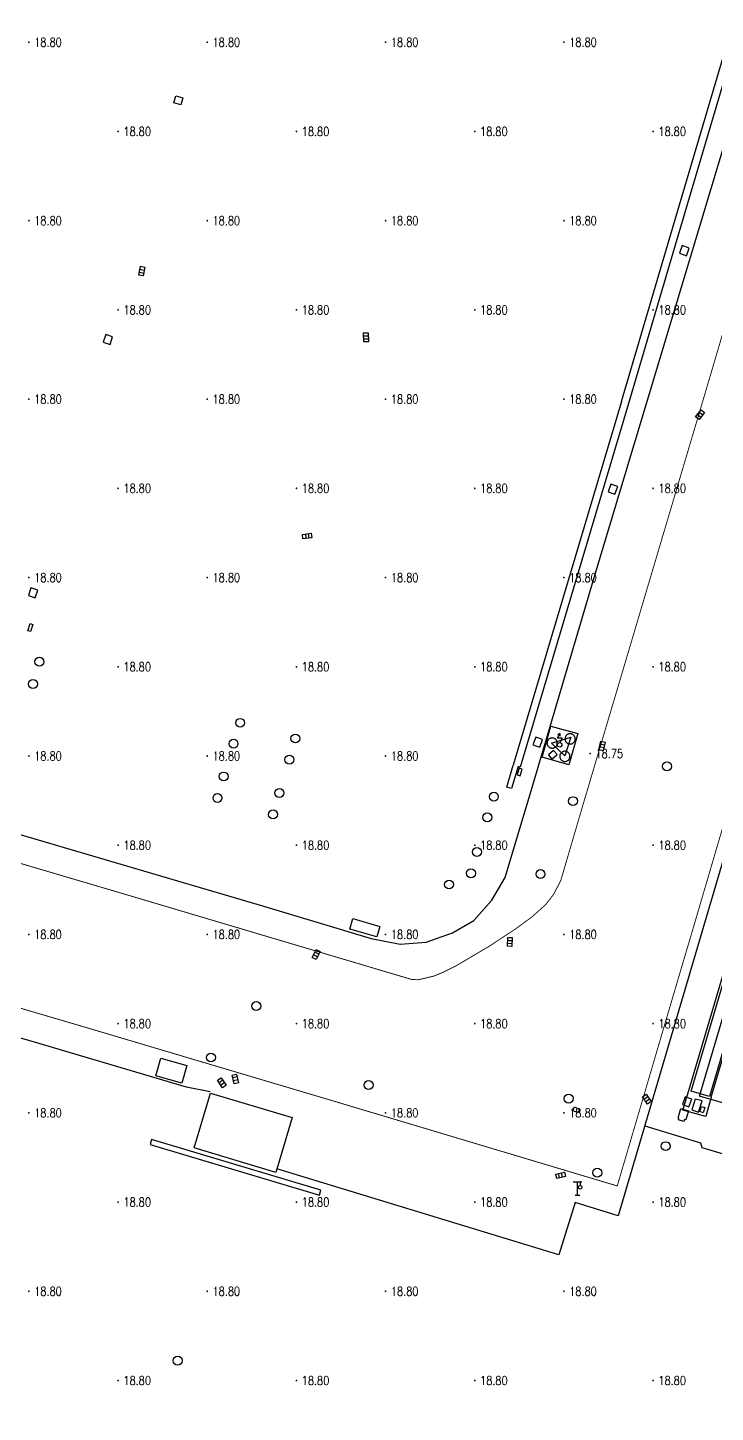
# Model space of a CAD drawing. Extents: x 404846 to 408477, y 3390929 to 3392894.
# Drawn here: x 405241.2 to 405318.3, y 3391930.8 to 3392086 of the extents above; entities that cross this region are included whole.
import ezdxf
from ezdxf.enums import TextEntityAlignment as Align

# ---------------------------------------------------------------- set-up
doc = ezdxf.new("R2010")
doc.units = 0
doc.header["$LTSCALE"] = 0.5
doc.header["$PDSIZE"] = 0.2
doc.layers.get('0').update_dxf_attribs({"linetype": 'CONTINUOUS'})
for name, color, linetype in [('3221', 6, 'CONTINUOUS'), ('DLDW', 11, 'CONTINUOUS'), ('DLSS', 4, 'CONTINUOUS'), ('DMTZ', 3, 'CONTINUOUS'), ('FZTZ', 7, 'CONTINUOUS'), ('GCD', 1, 'CONTINUOUS'), ('GXYZ', 2, 'CONTINUOUS'), ('JMD', 6, 'CONTINUOUS'), ('SXSS', 5, 'CONTINUOUS'), ('ZBTZ', 3, 'CONTINUOUS')]:
    doc.layers.add(name, color=color, linetype=linetype)
doc.styles.add('HZ', font='rs.shx', dxfattribs={"width": 0.8, "bigfont": 'hztxt.shx'})
doc.linetypes.add('10422', pattern='A,0.75,[150,AAA.SHX,S=0.5,R=0,X=0,Y=0.5],1.5,[177,AAA.SHX,S=1,R=0,X=0,Y=0.4],0.75', length=3)
doc.linetypes.add('1161', pattern='A,0,[149,AAA.SHX,S=0.15,R=0,X=0,Y=0],-1.6', length=1.6)
doc.linetypes.add('444', pattern='A,4.5,[145,AAA.SHX,S=1,R=0,X=0,Y=1],4.5,-0.5,[146,AAA.SHX,S=1,R=0,X=0,Y=0],-0.5', length=10)

# ---------------------------------------------------------------- blocks, each defined once
blk = doc.blocks.new('gc063')
for p, q in [((-1, 3), (1, 3)), ((-0.5, 0), (0.5, 0)), ((0, 0), (0, 3)), ((0.6, 3), (0.6, 2.2))]:
    blk.add_line(p, q)
blk.add_circle((0.6, 1.8), 0.4)
blk.add_point((0.6, 3))
blk.add_point((0.6, 3))
blk = doc.blocks.new('GC200')
at = {"linetype": 'Continuous', "const_width": 0.2, "flags": 128}
blk.add_lwpolyline([(-0.1, 0, 1), (0.1, 0, 1)], format="xyb", close=True, dxfattribs=at)
blk = doc.blocks.new('gc188')
blk.add_circle((0, 0), 1)
blk = doc.blocks.new('gc041')
for p, q in [((-1, 0.5), (1, 0.5)), ((-1, -0.5), (-1, 0.5)), ((-0.33, 0.5), (-0.33, -0.5)), ((0.33, 0.5), (0.33, -0.5)), ((1, 0.5), (1, -0.5)), ((1, -0.5), (-1, -0.5))]:
    blk.add_line(p, q)
blk = doc.blocks.new('gc132')
at = {"linetype": 'Continuous'}
for points in [[(0, 2.5), (-0.58, 1.5)], [(0.58, 1.5), (-0.58, 1.5)], [(0, 2.5), (-0.52, 2.2)], [(0, 2.5), (0, 1.9)], [(0.58, 1.5), (0, 0.5)]]:
    blk.add_lwpolyline(points, dxfattribs=at)
blk.add_circle((0, 0), 0.5, dxfattribs=at)

msp = doc.modelspace()

# ---------------------------------------------------------------- linework, layer by layer
at = {"layer": '3221', "color": 6}
msp.add_polyline3d([(405372.043, 3392044.461, 18.904), (405366.383, 3392025.288, 18.808), (405358.01, 3391996.95, 18.808), (405346.368, 3391957.714, 18.799), (405316.566, 3391966.254, 18.613), (405328.286, 3392005.751, 18.808), (405336.653, 3392034.068, 18.808), (405342.311, 3392053.238, 18.904)], dxfattribs=at)
at = {"layer": 'DLDW', "linetype": 'Continuous', "elevation": 19.202, "flags": 128}
msp.add_lwpolyline([(405299.966, 3392005.827), (405302.146, 3392006.498), (405301.47, 3392004.387), (405299.966, 3392005.827)], close=True, dxfattribs=at)
at = {"layer": 'DLSS', "linetype": 'Continuous', "const_width": 0.1, "flags": 128}
for points, elevation in [([(405316.868, 3392043.942), (405330.285, 3392089.333), (405350.004, 3392155.928), (405359.321, 3392187.178), (405365.089, 3392206.575)], 18.792), ([(405316.868, 3392043.942), (405303.594, 3391999.231), (405301.001, 3391990.404), (405300.194, 3391988.852), (405299.285, 3391987.696), (405297.86, 3391986.41), (405295.974, 3391985.019), (405293.071, 3391983.109), (405289.448, 3391980.964), (405287.907, 3391980.178), (405286.785, 3391979.714), (405285.041, 3391979.296), (405284.263, 3391979.338), (405280.111, 3391980.57)], 18.687), ([(405331.968, 3392039.459), (405318.701, 3391994.77), (405315.683, 3391984.495), (405314.092, 3391979.13)], 18.729), ([(405251.935, 3391988.939), (405222.345, 3391997.669), (405219.53, 3391998.451)], 18.72), ([(405251.935, 3391988.939), (405280.111, 3391980.57)], 18.591), ([(405247.505, 3391974.025), (405219.331, 3391982.307)], 18.708), ([(405275.681, 3391965.656), (405307.341, 3391956.188), (405314.092, 3391979.13)], 18.72), ([(405247.505, 3391974.025), (405275.681, 3391965.656)], 18.591)]:
    msp.add_lwpolyline(points, dxfattribs=dict(at, elevation=elevation))
at = {"layer": 'DMTZ', "linetype": '10422', "elevation": 18.96, "flags": 128}
msp.add_lwpolyline([(405301.921, 3392003.39), (405298.929, 3392004.24), (405299.894, 3392007.722), (405302.931, 3392006.882), (405301.921, 3392003.39)], close=True, dxfattribs=at)
at = {"layer": 'FZTZ', "linetype": 'Continuous', "flags": 128}
for points, elevation in [([(405258.391, 3392077.35), (405257.607, 3392077.587), (405257.849, 3392078.386), (405258.633, 3392078.149), (405258.391, 3392077.35)], 19.36), ([(405314.318, 3392060.726), (405315.091, 3392060.446), (405315.402, 3392061.302), (405314.628, 3392061.583), (405314.318, 3392060.726)], 19.052), ([(405250.74, 3392051.366), (405249.968, 3392051.62), (405249.684, 3392050.758), (405250.456, 3392050.503), (405250.74, 3392051.366)], 19.438), ([(405306.31, 3392034.004), (405307.084, 3392033.724), (405307.394, 3392034.58), (405306.621, 3392034.861), (405306.31, 3392034.004)], 18.966), ([(405242.35, 3392022.98), (405241.578, 3392023.234), (405241.294, 3392022.372), (405242.066, 3392022.117), (405242.35, 3392022.98)], 19.172), ([(405241.786, 3392019.128), (405241.539, 3392018.329), (405241.242, 3392018.42), (405241.489, 3392019.22), (405241.786, 3392019.128)], 20.027), ([(405297.891, 3392005.641), (405298.664, 3392005.36), (405298.975, 3392006.217), (405298.201, 3392006.497), (405297.891, 3392005.641)], 18.931), ([(405300.434, 3392005.412), (405300.469, 3392005.448), (405300.5, 3392005.487), (405300.528, 3392005.528), (405300.552, 3392005.572), (405300.572, 3392005.618), (405300.588, 3392005.665), (405300.6, 3392005.713), (405300.607, 3392005.763), (405300.611, 3392005.813), (405300.61, 3392005.862), (405300.604, 3392005.912), (405300.594, 3392005.961), (405300.58, 3392006.009), (405300.562, 3392006.055), (405300.54, 3392006.1), (405300.514, 3392006.143), (405300.485, 3392006.183), (405300.452, 3392006.22), (405300.416, 3392006.255), (405300.377, 3392006.286), (405300.336, 3392006.314), (405300.292, 3392006.338), (405300.246, 3392006.358), (405300.199, 3392006.374), (405300.151, 3392006.386), (405300.101, 3392006.393), (405300.052, 3392006.396), (405300.002, 3392006.395), (405299.952, 3392006.39), (405299.903, 3392006.38), (405299.855, 3392006.366), (405299.809, 3392006.348), (405299.764, 3392006.326), (405299.722, 3392006.3), (405299.681, 3392006.271), (405299.644, 3392006.238), (405299.609, 3392006.202), (405299.578, 3392006.163), (405299.551, 3392006.122), (405299.527, 3392006.078), (405299.506, 3392006.032), (405299.49, 3392005.985), (405299.479, 3392005.937), (405299.471, 3392005.887), (405299.468, 3392005.838), (405299.469, 3392005.788), (405299.474, 3392005.738), (405299.484, 3392005.689), (405299.498, 3392005.641), (405299.516, 3392005.595), (405299.538, 3392005.55), (405299.564, 3392005.507), (405299.593, 3392005.467), (405299.626, 3392005.43), (405299.662, 3392005.395), (405299.701, 3392005.364), (405299.743, 3392005.336), (405299.786, 3392005.312), (405299.832, 3392005.292), (405299.879, 3392005.276), (405299.928, 3392005.264), (405299.977, 3392005.257), (405300.027, 3392005.254), (405300.077, 3392005.255), (405300.126, 3392005.26), (405300.175, 3392005.27), (405300.223, 3392005.284), (405300.269, 3392005.302), (405300.314, 3392005.324), (405300.357, 3392005.35), (405300.397, 3392005.379), (405300.434, 3392005.412)], 19.289), ([(405302.449, 3392005.881), (405302.484, 3392005.917), (405302.515, 3392005.956), (405302.543, 3392005.997), (405302.567, 3392006.041), (405302.587, 3392006.086), (405302.603, 3392006.134), (405302.615, 3392006.182), (405302.622, 3392006.231), (405302.626, 3392006.281), (405302.625, 3392006.331), (405302.619, 3392006.381), (405302.609, 3392006.429), (405302.595, 3392006.477), (405302.577, 3392006.524), (405302.555, 3392006.569), (405302.529, 3392006.611), (405302.5, 3392006.651), (405302.467, 3392006.689), (405302.431, 3392006.723), (405302.392, 3392006.755), (405302.351, 3392006.782), (405302.307, 3392006.806), (405302.261, 3392006.826), (405302.214, 3392006.842), (405302.166, 3392006.854), (405302.116, 3392006.862), (405302.067, 3392006.865), (405302.017, 3392006.864), (405301.967, 3392006.859), (405301.918, 3392006.849), (405301.87, 3392006.835), (405301.824, 3392006.817), (405301.779, 3392006.795), (405301.737, 3392006.769), (405301.696, 3392006.739), (405301.659, 3392006.707), (405301.624, 3392006.671), (405301.593, 3392006.632), (405301.565, 3392006.59), (405301.541, 3392006.547), (405301.521, 3392006.501), (405301.505, 3392006.454), (405301.494, 3392006.405), (405301.486, 3392006.356), (405301.483, 3392006.306), (405301.484, 3392006.256), (405301.489, 3392006.207), (405301.499, 3392006.158), (405301.513, 3392006.11), (405301.531, 3392006.064), (405301.553, 3392006.019), (405301.579, 3392005.976), (405301.608, 3392005.936), (405301.641, 3392005.898), (405301.677, 3392005.864), (405301.716, 3392005.833), (405301.758, 3392005.805), (405301.801, 3392005.781), (405301.847, 3392005.761), (405301.894, 3392005.745), (405301.943, 3392005.733), (405301.992, 3392005.725), (405302.042, 3392005.722), (405302.091, 3392005.723), (405302.141, 3392005.729), (405302.19, 3392005.738), (405302.238, 3392005.752), (405302.284, 3392005.77), (405302.329, 3392005.793), (405302.372, 3392005.818), (405302.412, 3392005.848), (405302.449, 3392005.881)], 19.289), ([(405300.208, 3392005.008), (405299.621, 3392004.501), (405300.021, 3392004.038), (405300.608, 3392004.544), (405300.208, 3392005.008)], 20.872), ([(405301.86, 3392003.923), (405301.894, 3392003.959), (405301.925, 3392003.998), (405301.953, 3392004.039), (405301.977, 3392004.083), (405301.997, 3392004.129), (405302.013, 3392004.176), (405302.025, 3392004.224), (405302.033, 3392004.274), (405302.036, 3392004.324), (405302.035, 3392004.373), (405302.029, 3392004.423), (405302.02, 3392004.472), (405302.006, 3392004.52), (405301.988, 3392004.566), (405301.965, 3392004.611), (405301.94, 3392004.654), (405301.91, 3392004.694), (405301.877, 3392004.731), (405301.841, 3392004.766), (405301.802, 3392004.797), (405301.761, 3392004.825), (405301.717, 3392004.849), (405301.672, 3392004.869), (405301.624, 3392004.885), (405301.576, 3392004.897), (405301.527, 3392004.904), (405301.477, 3392004.908), (405301.427, 3392004.906), (405301.377, 3392004.901), (405301.329, 3392004.891), (405301.281, 3392004.877), (405301.234, 3392004.859), (405301.189, 3392004.837), (405301.147, 3392004.811), (405301.107, 3392004.782), (405301.069, 3392004.749), (405301.035, 3392004.713), (405301.003, 3392004.674), (405300.976, 3392004.633), (405300.952, 3392004.589), (405300.932, 3392004.543), (405300.916, 3392004.496), (405300.904, 3392004.448), (405300.896, 3392004.398), (405300.893, 3392004.349), (405300.894, 3392004.299), (405300.899, 3392004.249), (405300.909, 3392004.2), (405300.923, 3392004.152), (405300.941, 3392004.106), (405300.963, 3392004.061), (405300.989, 3392004.019), (405301.019, 3392003.978), (405301.051, 3392003.941), (405301.087, 3392003.906), (405301.126, 3392003.875), (405301.168, 3392003.847), (405301.211, 3392003.823), (405301.257, 3392003.803), (405301.304, 3392003.787), (405301.353, 3392003.775), (405301.402, 3392003.768), (405301.452, 3392003.765), (405301.502, 3392003.766), (405301.551, 3392003.771), (405301.6, 3392003.781), (405301.648, 3392003.795), (405301.694, 3392003.813), (405301.739, 3392003.835), (405301.782, 3392003.861), (405301.822, 3392003.89), (405301.86, 3392003.923)], 19.289), ([(405296.349, 3392003.016), (405296.126, 3392002.26), (405296.443, 3392002.154), (405296.664, 3392002.904), (405296.349, 3392003.016)], 19.629), ([(405314.96, 3391966.176), (405314.65, 3391965.303), (405315.378, 3391965.045), (405315.687, 3391965.917), (405314.96, 3391966.176)], 19.433), ([(405302.558, 3391965.042), (405303.115, 3391964.77), (405302.922, 3391964.374), (405302.365, 3391964.646), (405302.558, 3391965.042)], 20.107), ([(405314.455, 3391964.857), (405315.34, 3391964.603), (405315.051, 3391963.593), (405314.868, 3391963.646), (405314.8, 3391963.409), (405314.198, 3391963.581), (405314.263, 3391963.807), (405314.162, 3391963.836), (405314.455, 3391964.857)], 20.11), ([(405317.17, 3391964.988), (405316.99, 3391964.397), (405316.592, 3391964.518), (405316.772, 3391965.109), (405317.17, 3391964.988)], 19.835)]:
    msp.add_lwpolyline(points, close=True, dxfattribs=dict(at, elevation=elevation))
at = {"layer": 'JMD', "linetype": '444', "flags": 128}
for points, elevation in [([(405288.872, 3391984.564), (405291.273, 3391985.94), (405293.282, 3391988.211), (405294.769, 3391990.774), (405297.86, 3392001.106), (405304.863, 3392024.765), (405319.384, 3392072.957), (405356.18, 3392197.561)], 21.625), ([(405331.403, 3392034.514), (405324.509, 3392010.602), (405307.438, 3391952.824), (405302.633, 3391954.343), (405300.797, 3391948.468), (405269.161, 3391958.115)], 20.765), ([(405222.028, 3392000.952), (405267.541, 3391987.578), (405279.726, 3391983.931), (405282.997, 3391983.3), (405285.918, 3391983.513), (405288.872, 3391984.564)], 21.156), ([(405261.681, 3391966.719), (405259.022, 3391967.242), (405241.997, 3391972.312), (405235.376, 3391974.202), (405228.971, 3391976.188), (405222.513, 3391978.059), (405218.505, 3391978.943), (405215.507, 3391979.263), (405212.437, 3391979.059), (405209.554, 3391978.313), (405206.919, 3391976.755), (405204.417, 3391974.739), (405202.47, 3391972.243), (405200.318, 3391966.895), (405195.715, 3391951.42), (405194.314, 3391946.757), (405191.15, 3391937.003), (405193.5, 3391935.56)], 20.909)]:
    msp.add_lwpolyline(points, dxfattribs=dict(at, elevation=elevation))
at = {"layer": 'JMD', "linetype": 'Continuous', "flags": 128}
for points, elevation in [([(405280.363, 3391984.094), (405277.356, 3391984.973), (405277.698, 3391986.145), (405280.706, 3391985.266), (405280.363, 3391984.094)], 21.364), ([(405256.165, 3391970.525), (405259.067, 3391969.682), (405258.491, 3391967.697), (405255.589, 3391968.54), (405256.165, 3391970.525)], 21.828), ([(405261.73, 3391966.603), (405270.885, 3391963.852), (405269.035, 3391957.696), (405259.881, 3391960.446), (405261.73, 3391966.603)], 24.328)]:
    msp.add_lwpolyline(points, close=True, dxfattribs=dict(at, elevation=elevation))
at = {"layer": 'SXSS', "linetype": 'Continuous', "flags": 128}
for points, elevation in [([(405352.38, 3392191.722), (405338.849, 3392146.181), (405329.622, 3392115.07), (405323.735, 3392095.128), (405313.827, 3392061.623), (405308.59, 3392043.887)], 18.902), ([(405307.804, 3392044.119), (405313.042, 3392061.855), (405322.949, 3392095.361)], 19.155), ([(405308.59, 3392043.887), (405296.434, 3392003.126), (405296.216, 3392003.192), (405295.488, 3392000.721), (405294.956, 3392000.877), (405295.684, 3392003.349)], 18.907), ([(405307.804, 3392044.119), (405295.684, 3392003.349)], 18.957)]:
    msp.add_lwpolyline(points, dxfattribs=dict(at, elevation=elevation))
at = {"layer": 'SXSS', "linetype": 'Continuous', "elevation": 19.092, "flags": 128}
msp.add_lwpolyline([(405254.958, 3391960.841), (405273.949, 3391955.168), (405274.11, 3391955.709), (405255.119, 3391961.382), (405254.958, 3391960.841)], close=True, dxfattribs=at)
at = {"layer": 'ZBTZ', "linetype": '1161', "flags": 128}
for points, elevation in [([(405315.363, 3391966.892), (405327.006, 3392006.13), (405335.373, 3392034.446), (405341.031, 3392053.615)], 18.805), ([(405343.339, 3392052.934), (405337.681, 3392033.765), (405329.314, 3392005.447), (405317.671, 3391966.209), (405315.617, 3391966.816), (405327.26, 3392006.055), (405335.627, 3392034.371), (405341.285, 3392053.54)], 18.8), ([(405317.882, 3391966.146), (405329.525, 3392005.384), (405337.892, 3392033.702), (405343.55, 3392052.872)], 18.779), ([(405317.882, 3391966.146), (405317.262, 3391963.959), (405314.714, 3391964.696), (405315.363, 3391966.892)], 18.627), ([(405310.418, 3391962.911), (405316.671, 3391961.022), (405316.828, 3391960.513), (405374.212, 3391943.488), (405429.284, 3391927.132)], 18.549)]:
    msp.add_lwpolyline(points, dxfattribs=dict(at, elevation=elevation))
at = {"layer": 'ZBTZ', "linetype": '1161', "elevation": 18.627, "flags": 128}
msp.add_lwpolyline([(405316.081, 3391965.931), (405315.7, 3391964.71), (405316.459, 3391964.444), (405316.857, 3391965.717), (405316.081, 3391965.931)], close=True, dxfattribs=at)

# ---------------------------------------------------------------- block references
at = {"layer": 'DLDW', "linetype": 'Continuous', "xscale": 0.5, "yscale": 0.5}
msp.add_blockref('gc132', (405300.887, 3392005.635), dxfattribs=at)
at = {"layer": 'DLSS', "linetype": 'Continuous', "xscale": 0.5, "yscale": 0.5}
msp.add_blockref('gc063', (405302.882, 3391955.14, 18.901), dxfattribs=at)
at = {"layer": 'GCD', "linetype": 'Continuous'}
ref = msp.add_blockref('GC200', (405241.358, 3392084.379, 18.8), dxfattribs=dict(at, xscale=0.5, yscale=0.5, zscale=0.5))
ref.add_attrib('height', '18.80', dxfattribs={"linetype": 'Continuous', "height": 1, "style": 'HZ', "width": 0.8}).set_placement((405241.958, 3392084.379, 18.8), align=Align.MIDDLE_LEFT)
ref = msp.add_blockref('GC200', (405261.358, 3392084.379, 18.8), dxfattribs=dict(at, xscale=0.5, yscale=0.5, zscale=0.5))
ref.add_attrib('height', '18.80', dxfattribs={"linetype": 'Continuous', "height": 1, "style": 'HZ', "width": 0.8}).set_placement((405261.958, 3392084.379, 18.8), align=Align.MIDDLE_LEFT)
ref = msp.add_blockref('GC200', (405281.358, 3392084.379, 18.8), dxfattribs=dict(at, xscale=0.5, yscale=0.5, zscale=0.5))
ref.add_attrib('height', '18.80', dxfattribs={"linetype": 'Continuous', "height": 1, "style": 'HZ', "width": 0.8}).set_placement((405281.958, 3392084.379, 18.8), align=Align.MIDDLE_LEFT)
ref = msp.add_blockref('GC200', (405301.358, 3392084.379, 18.8), dxfattribs=dict(at, xscale=0.5, yscale=0.5, zscale=0.5))
ref.add_attrib('height', '18.80', dxfattribs={"linetype": 'Continuous', "height": 1, "style": 'HZ', "width": 0.8}).set_placement((405301.958, 3392084.379, 18.8), align=Align.MIDDLE_LEFT)
ref = msp.add_blockref('GC200', (405251.358, 3392074.379, 18.8), dxfattribs=dict(at, xscale=0.5, yscale=0.5, zscale=0.5))
ref.add_attrib('height', '18.80', dxfattribs={"linetype": 'Continuous', "height": 1, "style": 'HZ', "width": 0.8}).set_placement((405251.958, 3392074.379, 18.8), align=Align.MIDDLE_LEFT)
ref = msp.add_blockref('GC200', (405271.358, 3392074.379, 18.8), dxfattribs=dict(at, xscale=0.5, yscale=0.5, zscale=0.5))
ref.add_attrib('height', '18.80', dxfattribs={"linetype": 'Continuous', "height": 1, "style": 'HZ', "width": 0.8}).set_placement((405271.958, 3392074.379, 18.8), align=Align.MIDDLE_LEFT)
ref = msp.add_blockref('GC200', (405291.358, 3392074.379, 18.8), dxfattribs=dict(at, xscale=0.5, yscale=0.5, zscale=0.5))
ref.add_attrib('height', '18.80', dxfattribs={"linetype": 'Continuous', "height": 1, "style": 'HZ', "width": 0.8}).set_placement((405291.958, 3392074.379, 18.8), align=Align.MIDDLE_LEFT)
ref = msp.add_blockref('GC200', (405311.358, 3392074.379, 18.8), dxfattribs=dict(at, xscale=0.5, yscale=0.5, zscale=0.5))
ref.add_attrib('height', '18.80', dxfattribs={"linetype": 'Continuous', "height": 1, "style": 'HZ', "width": 0.8}).set_placement((405311.958, 3392074.379, 18.8), align=Align.MIDDLE_LEFT)
ref = msp.add_blockref('GC200', (405241.358, 3392064.379, 18.8), dxfattribs=dict(at, xscale=0.5, yscale=0.5, zscale=0.5))
ref.add_attrib('height', '18.80', dxfattribs={"linetype": 'Continuous', "height": 1, "style": 'HZ', "width": 0.8}).set_placement((405241.958, 3392064.379, 18.8), align=Align.MIDDLE_LEFT)
ref = msp.add_blockref('GC200', (405261.358, 3392064.379, 18.8), dxfattribs=dict(at, xscale=0.5, yscale=0.5, zscale=0.5))
ref.add_attrib('height', '18.80', dxfattribs={"linetype": 'Continuous', "height": 1, "style": 'HZ', "width": 0.8}).set_placement((405261.958, 3392064.379, 18.8), align=Align.MIDDLE_LEFT)
ref = msp.add_blockref('GC200', (405281.358, 3392064.379, 18.8), dxfattribs=dict(at, xscale=0.5, yscale=0.5, zscale=0.5))
ref.add_attrib('height', '18.80', dxfattribs={"linetype": 'Continuous', "height": 1, "style": 'HZ', "width": 0.8}).set_placement((405281.958, 3392064.379, 18.8), align=Align.MIDDLE_LEFT)
ref = msp.add_blockref('GC200', (405301.358, 3392064.379, 18.8), dxfattribs=dict(at, xscale=0.5, yscale=0.5, zscale=0.5))
ref.add_attrib('height', '18.80', dxfattribs={"linetype": 'Continuous', "height": 1, "style": 'HZ', "width": 0.8}).set_placement((405301.958, 3392064.379, 18.8), align=Align.MIDDLE_LEFT)
ref = msp.add_blockref('GC200', (405251.358, 3392054.379, 18.8), dxfattribs=dict(at, xscale=0.5, yscale=0.5, zscale=0.5))
ref.add_attrib('height', '18.80', dxfattribs={"linetype": 'Continuous', "height": 1, "style": 'HZ', "width": 0.8}).set_placement((405251.958, 3392054.379, 18.8), align=Align.MIDDLE_LEFT)
ref = msp.add_blockref('GC200', (405271.358, 3392054.379, 18.8), dxfattribs=dict(at, xscale=0.5, yscale=0.5, zscale=0.5))
ref.add_attrib('height', '18.80', dxfattribs={"linetype": 'Continuous', "height": 1, "style": 'HZ', "width": 0.8}).set_placement((405271.958, 3392054.379, 18.8), align=Align.MIDDLE_LEFT)
ref = msp.add_blockref('GC200', (405291.358, 3392054.379, 18.8), dxfattribs=dict(at, xscale=0.5, yscale=0.5, zscale=0.5))
ref.add_attrib('height', '18.80', dxfattribs={"linetype": 'Continuous', "height": 1, "style": 'HZ', "width": 0.8}).set_placement((405291.958, 3392054.379, 18.8), align=Align.MIDDLE_LEFT)
ref = msp.add_blockref('GC200', (405311.358, 3392054.379, 18.8), dxfattribs=dict(at, xscale=0.5, yscale=0.5, zscale=0.5))
ref.add_attrib('height', '18.80', dxfattribs={"linetype": 'Continuous', "height": 1, "style": 'HZ', "width": 0.8}).set_placement((405311.958, 3392054.379, 18.8), align=Align.MIDDLE_LEFT)
ref = msp.add_blockref('GC200', (405241.358, 3392044.379, 18.8), dxfattribs=dict(at, xscale=0.5, yscale=0.5, zscale=0.5))
ref.add_attrib('height', '18.80', dxfattribs={"linetype": 'Continuous', "height": 1, "style": 'HZ', "width": 0.8}).set_placement((405241.958, 3392044.379, 18.8), align=Align.MIDDLE_LEFT)
ref = msp.add_blockref('GC200', (405261.358, 3392044.379, 18.8), dxfattribs=dict(at, xscale=0.5, yscale=0.5, zscale=0.5))
ref.add_attrib('height', '18.80', dxfattribs={"linetype": 'Continuous', "height": 1, "style": 'HZ', "width": 0.8}).set_placement((405261.958, 3392044.379, 18.8), align=Align.MIDDLE_LEFT)
ref = msp.add_blockref('GC200', (405281.358, 3392044.379, 18.8), dxfattribs=dict(at, xscale=0.5, yscale=0.5, zscale=0.5))
ref.add_attrib('height', '18.80', dxfattribs={"linetype": 'Continuous', "height": 1, "style": 'HZ', "width": 0.8}).set_placement((405281.958, 3392044.379, 18.8), align=Align.MIDDLE_LEFT)
ref = msp.add_blockref('GC200', (405301.358, 3392044.379, 18.8), dxfattribs=dict(at, xscale=0.5, yscale=0.5, zscale=0.5))
ref.add_attrib('height', '18.80', dxfattribs={"linetype": 'Continuous', "height": 1, "style": 'HZ', "width": 0.8}).set_placement((405301.958, 3392044.379, 18.8), align=Align.MIDDLE_LEFT)
ref = msp.add_blockref('GC200', (405251.358, 3392034.379, 18.8), dxfattribs=dict(at, xscale=0.5, yscale=0.5, zscale=0.5))
ref.add_attrib('height', '18.80', dxfattribs={"linetype": 'Continuous', "height": 1, "style": 'HZ', "width": 0.8}).set_placement((405251.958, 3392034.379, 18.8), align=Align.MIDDLE_LEFT)
ref = msp.add_blockref('GC200', (405271.358, 3392034.379, 18.8), dxfattribs=dict(at, xscale=0.5, yscale=0.5, zscale=0.5))
ref.add_attrib('height', '18.80', dxfattribs={"linetype": 'Continuous', "height": 1, "style": 'HZ', "width": 0.8}).set_placement((405271.958, 3392034.379, 18.8), align=Align.MIDDLE_LEFT)
ref = msp.add_blockref('GC200', (405291.358, 3392034.379, 18.8), dxfattribs=dict(at, xscale=0.5, yscale=0.5, zscale=0.5))
ref.add_attrib('height', '18.80', dxfattribs={"linetype": 'Continuous', "height": 1, "style": 'HZ', "width": 0.8}).set_placement((405291.958, 3392034.379, 18.8), align=Align.MIDDLE_LEFT)
ref = msp.add_blockref('GC200', (405311.358, 3392034.379, 18.8), dxfattribs=dict(at, xscale=0.5, yscale=0.5, zscale=0.5))
ref.add_attrib('height', '18.80', dxfattribs={"linetype": 'Continuous', "height": 1, "style": 'HZ', "width": 0.8}).set_placement((405311.958, 3392034.379, 18.8), align=Align.MIDDLE_LEFT)
ref = msp.add_blockref('GC200', (405241.358, 3392024.379, 18.8), dxfattribs=dict(at, xscale=0.5, yscale=0.5, zscale=0.5))
ref.add_attrib('height', '18.80', dxfattribs={"linetype": 'Continuous', "height": 1, "style": 'HZ', "width": 0.8}).set_placement((405241.958, 3392024.379, 18.8), align=Align.MIDDLE_LEFT)
ref = msp.add_blockref('GC200', (405261.358, 3392024.379, 18.8), dxfattribs=dict(at, xscale=0.5, yscale=0.5, zscale=0.5))
ref.add_attrib('height', '18.80', dxfattribs={"linetype": 'Continuous', "height": 1, "style": 'HZ', "width": 0.8}).set_placement((405261.958, 3392024.379, 18.8), align=Align.MIDDLE_LEFT)
ref = msp.add_blockref('GC200', (405281.358, 3392024.379, 18.8), dxfattribs=dict(at, xscale=0.5, yscale=0.5, zscale=0.5))
ref.add_attrib('height', '18.80', dxfattribs={"linetype": 'Continuous', "height": 1, "style": 'HZ', "width": 0.8}).set_placement((405281.958, 3392024.379, 18.8), align=Align.MIDDLE_LEFT)
ref = msp.add_blockref('GC200', (405301.358, 3392024.379, 18.8), dxfattribs=dict(at, xscale=0.5, yscale=0.5, zscale=0.5))
ref.add_attrib('height', '18.80', dxfattribs={"linetype": 'Continuous', "height": 1, "style": 'HZ', "width": 0.8}).set_placement((405301.958, 3392024.379, 18.8), align=Align.MIDDLE_LEFT)
ref = msp.add_blockref('GC200', (405251.358, 3392014.379, 18.8), dxfattribs=dict(at, xscale=0.5, yscale=0.5, zscale=0.5))
ref.add_attrib('height', '18.80', dxfattribs={"linetype": 'Continuous', "height": 1, "style": 'HZ', "width": 0.8}).set_placement((405251.958, 3392014.379, 18.8), align=Align.MIDDLE_LEFT)
ref = msp.add_blockref('GC200', (405271.358, 3392014.379, 18.8), dxfattribs=dict(at, xscale=0.5, yscale=0.5, zscale=0.5))
ref.add_attrib('height', '18.80', dxfattribs={"linetype": 'Continuous', "height": 1, "style": 'HZ', "width": 0.8}).set_placement((405271.958, 3392014.379, 18.8), align=Align.MIDDLE_LEFT)
ref = msp.add_blockref('GC200', (405291.358, 3392014.379, 18.8), dxfattribs=dict(at, xscale=0.5, yscale=0.5, zscale=0.5))
ref.add_attrib('height', '18.80', dxfattribs={"linetype": 'Continuous', "height": 1, "style": 'HZ', "width": 0.8}).set_placement((405291.958, 3392014.379, 18.8), align=Align.MIDDLE_LEFT)
ref = msp.add_blockref('GC200', (405311.358, 3392014.379, 18.8), dxfattribs=dict(at, xscale=0.5, yscale=0.5, zscale=0.5))
ref.add_attrib('height', '18.80', dxfattribs={"linetype": 'Continuous', "height": 1, "style": 'HZ', "width": 0.8}).set_placement((405311.958, 3392014.379, 18.8), align=Align.MIDDLE_LEFT)
ref = msp.add_blockref('GC200', (405241.358, 3392004.379, 18.8), dxfattribs=dict(at, xscale=0.5, yscale=0.5, zscale=0.5))
ref.add_attrib('height', '18.80', dxfattribs={"linetype": 'Continuous', "height": 1, "style": 'HZ', "width": 0.8}).set_placement((405241.958, 3392004.379, 18.8), align=Align.MIDDLE_LEFT)
ref = msp.add_blockref('GC200', (405261.358, 3392004.379, 18.8), dxfattribs=dict(at, xscale=0.5, yscale=0.5, zscale=0.5))
ref.add_attrib('height', '18.80', dxfattribs={"linetype": 'Continuous', "height": 1, "style": 'HZ', "width": 0.8}).set_placement((405261.958, 3392004.379, 18.8), align=Align.MIDDLE_LEFT)
ref = msp.add_blockref('GC200', (405281.358, 3392004.379, 18.8), dxfattribs=dict(at, xscale=0.5, yscale=0.5, zscale=0.5))
ref.add_attrib('height', '18.80', dxfattribs={"linetype": 'Continuous', "height": 1, "style": 'HZ', "width": 0.8}).set_placement((405281.958, 3392004.379, 18.8), align=Align.MIDDLE_LEFT)
ref = msp.add_blockref('GC200', (405304.309, 3392004.653, 18.747), dxfattribs=dict(at, xscale=0.5, yscale=0.5, zscale=0.5))
ref.add_attrib('height', '18.75', dxfattribs={"linetype": 'Continuous', "height": 1, "style": 'HZ', "width": 0.8}).set_placement((405304.909, 3392004.653, 18.747), align=Align.MIDDLE_LEFT)
ref = msp.add_blockref('GC200', (405251.358, 3391994.379, 18.8), dxfattribs=dict(at, xscale=0.5, yscale=0.5, zscale=0.5))
ref.add_attrib('height', '18.80', dxfattribs={"linetype": 'Continuous', "height": 1, "style": 'HZ', "width": 0.8}).set_placement((405251.958, 3391994.379, 18.8), align=Align.MIDDLE_LEFT)
ref = msp.add_blockref('GC200', (405271.358, 3391994.379, 18.8), dxfattribs=dict(at, xscale=0.5, yscale=0.5, zscale=0.5))
ref.add_attrib('height', '18.80', dxfattribs={"linetype": 'Continuous', "height": 1, "style": 'HZ', "width": 0.8}).set_placement((405271.958, 3391994.379, 18.8), align=Align.MIDDLE_LEFT)
ref = msp.add_blockref('GC200', (405291.358, 3391994.379, 18.8), dxfattribs=dict(at, xscale=0.5, yscale=0.5, zscale=0.5))
ref.add_attrib('height', '18.80', dxfattribs={"linetype": 'Continuous', "height": 1, "style": 'HZ', "width": 0.8}).set_placement((405291.958, 3391994.379, 18.8), align=Align.MIDDLE_LEFT)
ref = msp.add_blockref('GC200', (405311.358, 3391994.379, 18.8), dxfattribs=dict(at, xscale=0.5, yscale=0.5, zscale=0.5))
ref.add_attrib('height', '18.80', dxfattribs={"linetype": 'Continuous', "height": 1, "style": 'HZ', "width": 0.8}).set_placement((405311.958, 3391994.379, 18.8), align=Align.MIDDLE_LEFT)
ref = msp.add_blockref('GC200', (405241.358, 3391984.379, 18.8), dxfattribs=dict(at, xscale=0.5, yscale=0.5, zscale=0.5))
ref.add_attrib('height', '18.80', dxfattribs={"linetype": 'Continuous', "height": 1, "style": 'HZ', "width": 0.8}).set_placement((405241.958, 3391984.379, 18.8), align=Align.MIDDLE_LEFT)
ref = msp.add_blockref('GC200', (405261.358, 3391984.379, 18.8), dxfattribs=dict(at, xscale=0.5, yscale=0.5, zscale=0.5))
ref.add_attrib('height', '18.80', dxfattribs={"linetype": 'Continuous', "height": 1, "style": 'HZ', "width": 0.8}).set_placement((405261.958, 3391984.379, 18.8), align=Align.MIDDLE_LEFT)
ref = msp.add_blockref('GC200', (405281.358, 3391984.379, 18.8), dxfattribs=dict(at, xscale=0.5, yscale=0.5, zscale=0.5))
ref.add_attrib('height', '18.80', dxfattribs={"linetype": 'Continuous', "height": 1, "style": 'HZ', "width": 0.8}).set_placement((405281.958, 3391984.379, 18.8), align=Align.MIDDLE_LEFT)
ref = msp.add_blockref('GC200', (405301.358, 3391984.379, 18.8), dxfattribs=dict(at, xscale=0.5, yscale=0.5, zscale=0.5))
ref.add_attrib('height', '18.80', dxfattribs={"linetype": 'Continuous', "height": 1, "style": 'HZ', "width": 0.8}).set_placement((405301.958, 3391984.379, 18.8), align=Align.MIDDLE_LEFT)
ref = msp.add_blockref('GC200', (405251.358, 3391974.379, 18.8), dxfattribs=dict(at, xscale=0.5, yscale=0.5, zscale=0.5))
ref.add_attrib('height', '18.80', dxfattribs={"linetype": 'Continuous', "height": 1, "style": 'HZ', "width": 0.8}).set_placement((405251.958, 3391974.379, 18.8), align=Align.MIDDLE_LEFT)
ref = msp.add_blockref('GC200', (405271.358, 3391974.379, 18.8), dxfattribs=dict(at, xscale=0.5, yscale=0.5, zscale=0.5))
ref.add_attrib('height', '18.80', dxfattribs={"linetype": 'Continuous', "height": 1, "style": 'HZ', "width": 0.8}).set_placement((405271.958, 3391974.379, 18.8), align=Align.MIDDLE_LEFT)
ref = msp.add_blockref('GC200', (405291.358, 3391974.379, 18.8), dxfattribs=dict(at, xscale=0.5, yscale=0.5, zscale=0.5))
ref.add_attrib('height', '18.80', dxfattribs={"linetype": 'Continuous', "height": 1, "style": 'HZ', "width": 0.8}).set_placement((405291.958, 3391974.379, 18.8), align=Align.MIDDLE_LEFT)
ref = msp.add_blockref('GC200', (405311.358, 3391974.379, 18.8), dxfattribs=dict(at, xscale=0.5, yscale=0.5, zscale=0.5))
ref.add_attrib('height', '18.80', dxfattribs={"linetype": 'Continuous', "height": 1, "style": 'HZ', "width": 0.8}).set_placement((405311.958, 3391974.379, 18.8), align=Align.MIDDLE_LEFT)
ref = msp.add_blockref('GC200', (405241.358, 3391964.379, 18.8), dxfattribs=dict(at, xscale=0.5, yscale=0.5, zscale=0.5))
ref.add_attrib('height', '18.80', dxfattribs={"linetype": 'Continuous', "height": 1, "style": 'HZ', "width": 0.8}).set_placement((405241.958, 3391964.379, 18.8), align=Align.MIDDLE_LEFT)
ref = msp.add_blockref('GC200', (405281.358, 3391964.379, 18.8), dxfattribs=dict(at, xscale=0.5, yscale=0.5, zscale=0.5))
ref.add_attrib('height', '18.80', dxfattribs={"linetype": 'Continuous', "height": 1, "style": 'HZ', "width": 0.8}).set_placement((405281.958, 3391964.379, 18.8), align=Align.MIDDLE_LEFT)
ref = msp.add_blockref('GC200', (405301.358, 3391964.379, 18.8), dxfattribs=dict(at, xscale=0.5, yscale=0.5, zscale=0.5))
ref.add_attrib('height', '18.80', dxfattribs={"linetype": 'Continuous', "height": 1, "style": 'HZ', "width": 0.8}).set_placement((405301.958, 3391964.379, 18.8), align=Align.MIDDLE_LEFT)
ref = msp.add_blockref('GC200', (405251.358, 3391954.379, 18.8), dxfattribs=dict(at, xscale=0.5, yscale=0.5, zscale=0.5))
ref.add_attrib('height', '18.80', dxfattribs={"linetype": 'Continuous', "height": 1, "style": 'HZ', "width": 0.8}).set_placement((405251.958, 3391954.379, 18.8), align=Align.MIDDLE_LEFT)
ref = msp.add_blockref('GC200', (405271.358, 3391954.379, 18.8), dxfattribs=dict(at, xscale=0.5, yscale=0.5, zscale=0.5))
ref.add_attrib('height', '18.80', dxfattribs={"linetype": 'Continuous', "height": 1, "style": 'HZ', "width": 0.8}).set_placement((405271.958, 3391954.379, 18.8), align=Align.MIDDLE_LEFT)
ref = msp.add_blockref('GC200', (405291.358, 3391954.379, 18.8), dxfattribs=dict(at, xscale=0.5, yscale=0.5, zscale=0.5))
ref.add_attrib('height', '18.80', dxfattribs={"linetype": 'Continuous', "height": 1, "style": 'HZ', "width": 0.8}).set_placement((405291.958, 3391954.379, 18.8), align=Align.MIDDLE_LEFT)
ref = msp.add_blockref('GC200', (405311.358, 3391954.379, 18.8), dxfattribs=dict(at, xscale=0.5, yscale=0.5, zscale=0.5))
ref.add_attrib('height', '18.80', dxfattribs={"linetype": 'Continuous', "height": 1, "style": 'HZ', "width": 0.8}).set_placement((405311.958, 3391954.379, 18.8), align=Align.MIDDLE_LEFT)
ref = msp.add_blockref('GC200', (405241.358, 3391944.379, 18.8), dxfattribs=dict(at, xscale=0.5, yscale=0.5, zscale=0.5))
ref.add_attrib('height', '18.80', dxfattribs={"linetype": 'Continuous', "height": 1, "style": 'HZ', "width": 0.8}).set_placement((405241.958, 3391944.379, 18.8), align=Align.MIDDLE_LEFT)
ref = msp.add_blockref('GC200', (405261.358, 3391944.379, 18.8), dxfattribs=dict(at, xscale=0.5, yscale=0.5, zscale=0.5))
ref.add_attrib('height', '18.80', dxfattribs={"linetype": 'Continuous', "height": 1, "style": 'HZ', "width": 0.8}).set_placement((405261.958, 3391944.379, 18.8), align=Align.MIDDLE_LEFT)
ref = msp.add_blockref('GC200', (405281.358, 3391944.379, 18.8), dxfattribs=dict(at, xscale=0.5, yscale=0.5, zscale=0.5))
ref.add_attrib('height', '18.80', dxfattribs={"linetype": 'Continuous', "height": 1, "style": 'HZ', "width": 0.8}).set_placement((405281.958, 3391944.379, 18.8), align=Align.MIDDLE_LEFT)
ref = msp.add_blockref('GC200', (405301.358, 3391944.379, 18.8), dxfattribs=dict(at, xscale=0.5, yscale=0.5, zscale=0.5))
ref.add_attrib('height', '18.80', dxfattribs={"linetype": 'Continuous', "height": 1, "style": 'HZ', "width": 0.8}).set_placement((405301.958, 3391944.379, 18.8), align=Align.MIDDLE_LEFT)
ref = msp.add_blockref('GC200', (405251.358, 3391934.379, 18.8), dxfattribs=dict(at, xscale=0.5, yscale=0.5, zscale=0.5))
ref.add_attrib('height', '18.80', dxfattribs={"linetype": 'Continuous', "height": 1, "style": 'HZ', "width": 0.8}).set_placement((405251.958, 3391934.379, 18.8), align=Align.MIDDLE_LEFT)
ref = msp.add_blockref('GC200', (405271.358, 3391934.379, 18.8), dxfattribs=dict(at, xscale=0.5, yscale=0.5, zscale=0.5))
ref.add_attrib('height', '18.80', dxfattribs={"linetype": 'Continuous', "height": 1, "style": 'HZ', "width": 0.8}).set_placement((405271.958, 3391934.379, 18.8), align=Align.MIDDLE_LEFT)
ref = msp.add_blockref('GC200', (405291.358, 3391934.379, 18.8), dxfattribs=dict(at, xscale=0.5, yscale=0.5, zscale=0.5))
ref.add_attrib('height', '18.80', dxfattribs={"linetype": 'Continuous', "height": 1, "style": 'HZ', "width": 0.8}).set_placement((405291.958, 3391934.379, 18.8), align=Align.MIDDLE_LEFT)
ref = msp.add_blockref('GC200', (405311.358, 3391934.379, 18.8), dxfattribs=dict(at, xscale=0.5, yscale=0.5, zscale=0.5))
ref.add_attrib('height', '18.80', dxfattribs={"linetype": 'Continuous', "height": 1, "style": 'HZ', "width": 0.8}).set_placement((405311.958, 3391934.379, 18.8), align=Align.MIDDLE_LEFT)
at = {"layer": 'GXYZ', "linetype": 'Continuous', "xscale": 0.5, "yscale": 0.5}
for p, rotation in [((405254.019, 3392058.723, 19.46), 79.02331877388804), ((405279.162, 3392051.3, 19.298), 91.9000426620326), ((405316.635, 3392042.632, 18.752), 50.96962145108421), ((405272.558, 3392029.03, 19.279), 7.460890162047066), ((405305.63, 3392005.496, 18.592), 256.7974848243194), ((405295.292, 3391983.542, 18.592), 88.58348431021984), ((405273.572, 3391982.132, 18.847), 244.1369390579706), ((405263.004, 3391967.752, 18.942), 303.9537328696276), ((405264.519, 3391968.185, 18.948), 282.6397028907633), ((405310.656, 3391965.909, 18.881), 304.0092071431), ((405300.985, 3391957.384, 18.926), 193.3728784093782)]:
    msp.add_blockref('gc041', p, dxfattribs=dict(at, rotation=rotation))
for p in [(405242.538, 3392014.939, 18.994), (405241.814, 3392012.455, 18.994), (405265.051, 3392008.097, 18.994), (405271.245, 3392006.339, 18.951), (405264.305, 3392005.758, 18.994), (405270.574, 3392003.974, 18.865), (405312.924, 3392003.217, 18.803), (405263.203, 3392002.081, 18.865), (405262.504, 3391999.679, 18.865), (405269.454, 3392000.24, 18.865), (405293.501, 3391999.822, 18.772), (405302.375, 3391999.317, 18.574), (405268.737, 3391997.828, 18.865), (405292.775, 3391997.493, 18.772), (405291.601, 3391993.626, 18.772), (405290.933, 3391991.231, 18.772), (405298.734, 3391991.14, 18.641), (405288.482, 3391989.974, 18.936), (405266.855, 3391976.348, 19.059), (405261.767, 3391970.584, 18.879), (405279.453, 3391967.491, 18.879), (405301.892, 3391965.977, 18.686), (405312.782, 3391960.649, 18.601), (405305.098, 3391957.669, 18.652), (405258.038, 3391936.604, 18.933)]:
    msp.add_blockref('gc188', p, dxfattribs=at)

doc.saveas('drawing.dxf')
